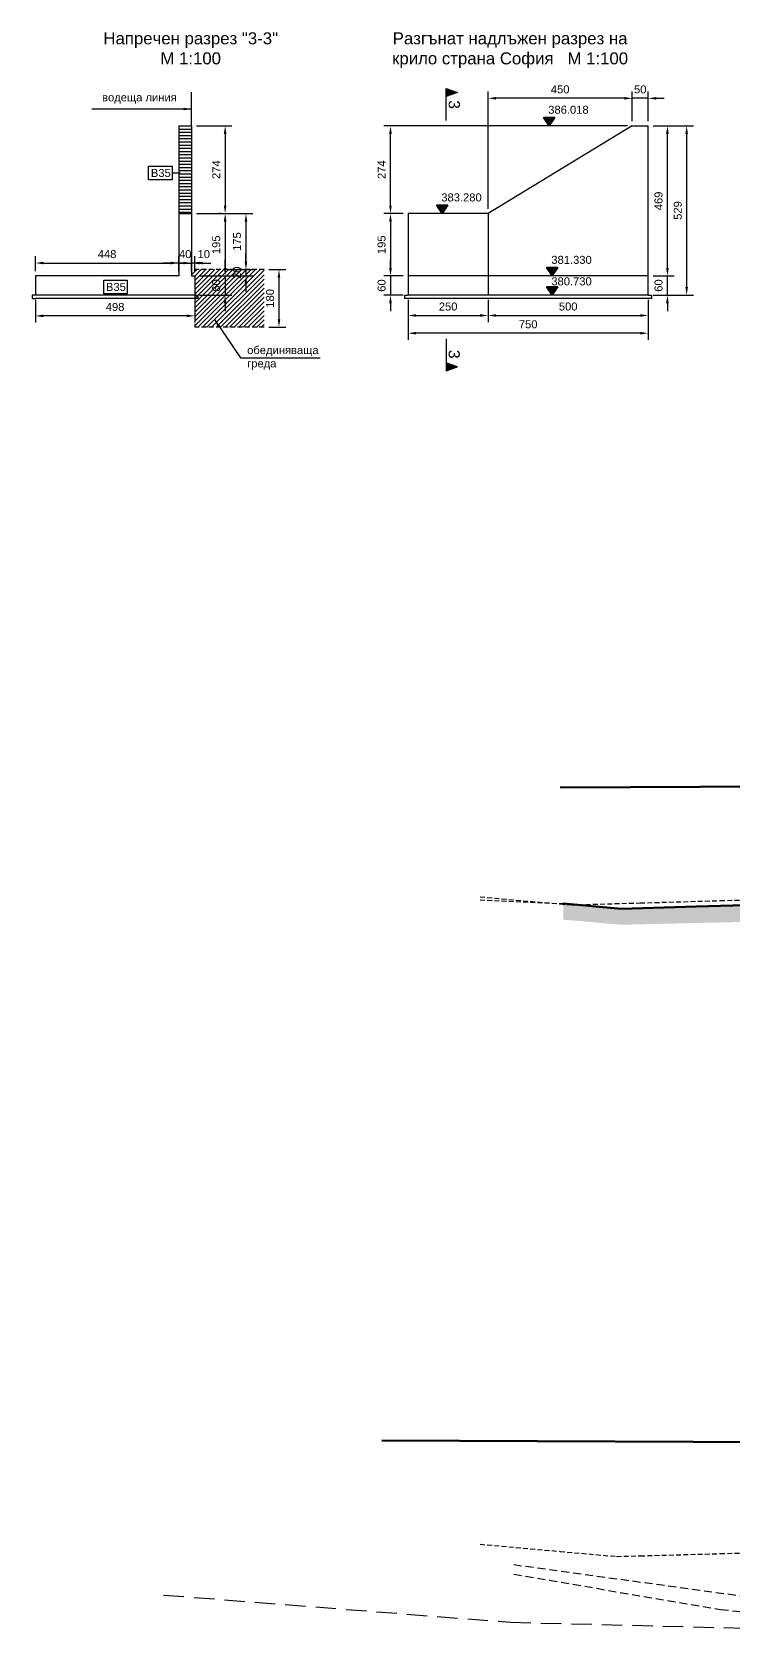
# Model space of a CAD drawing. Header units: centimetres. Extents: x 8495135 to 959133560, y 4530079 to 463453963.
# Drawn here: x 958984798 to 958986990, y 463414334 to 463419356 of the extents above; entities that cross this region are included whole.
import ezdxf
from ezdxf.enums import TextEntityAlignment as Align

# ---------------------------------------------------------------- set-up
doc = ezdxf.new("R2010")
doc.units = ezdxf.units.CM
doc.header["$LTSCALE"] = 0.1
for name, pattern in [('CONTINU', [0]), ('DASHED', [0.75, 0.5, -0.25]), ('HIDDEN', [9.525, 6.35, -3.175])]:
    doc.linetypes.add(name, pattern=pattern)
doc.layers.add('31_VERT_ALIGNM', color=1, linetype='Continuous', lineweight=50)
for name, color, linetype in [('br_dimension', 1, 'Continuous'), ('br_hatch', 9, 'Continuous'), ('br_hatch_dark', 8, 'Continuous'), ('br_hatch_tumen', 8, 'Continuous'), ('br_view_yellow', 2, 'Continuous')]:
    doc.layers.add(name, color=color, linetype=linetype)
doc.styles.add('1-10 cm', font='arial.ttf', dxfattribs={"height": 2.5})
doc.styles.add('1-50 cm', font='arial.ttf', dxfattribs={"height": 12.5})
doc.styles.add('MM 1 to 100', font='arial.ttf', dxfattribs={"height": 25})
doc.styles.add('MM_ARIAL', font='arial.ttf')
doc.dimstyles.new('MM DIM 1 to 100', dxfattribs={"dimscale": 10, "dimtxt": 2.5, "dimasz": 2.5, "dimexe": 2.1, "dimexo": 1.5, "dimgap": 1.5, "dimtad": 1, "dimdec": 0, "dimdsep": 46, "dimtxsty": 'MM_ARIAL', "dimcen": 3, "dimclrd": 1, "dimclre": 1, "dimclrt": 7, "dimaunit": 2, "dimadec": 1, "dimazin": 0, "dimtp": 100, "dimtm": 3, "dimtfac": 1, "dimtdec": 0, "dimtix": 1, "dimtmove": 0, "dimatfit": 3, "dimfxl": 0, "dimtolj": 1, "dimtzin": 0, "dimarcsym": 0})

# ---------------------------------------------------------------- blocks, each defined once
blk = doc.blocks.new('*D482')
at = {"layer": 'br_hatch_tumen', "color": 1, "lineweight": -2, "transparency": 16777216}
for p, q in [((958986737.3, 463419063), (958986863.3, 463419063)), ((958986842.3, 463419038), (958986842.3, 463418559.2)), ((958986737.3, 463418534.2), (958986863.3, 463418534.2))]:
    blk.add_line(p, q, dxfattribs=at)
at = {"layer": 'br_hatch_tumen', "color": 1, "transparency": 16777216}
for points in [[(958986838.2, 463419038), (958986846.5, 463419038), (958986842.3, 463419063)], [(958986838.2, 463418559.2), (958986846.5, 463418559.2), (958986842.3, 463418534.2)]]:
    blk.add_solid(points, dxfattribs=at)
at = {"layer": 'br_hatch_tumen', "color": 7, "transparency": 16777216, "insert": (958986814.6, 463418798.6), "char_height": 25, "attachment_point": 5, "rotation": 90, "style": 'MM_ARIAL'}
blk.add_mtext('\\A1;529', dxfattribs=at)
blk = doc.blocks.new('*D467')
at = {"layer": 'br_hatch_tumen', "color": 1, "lineweight": -2, "transparency": 16777216}
for p, q in [((958986782.3, 463418619.2), (958986782.3, 463418644.2)), ((958986737.3, 463418594.2), (958986803.3, 463418594.2)), ((958986782.3, 463418534.2), (958986782.3, 463418594.2)), ((958986737.3, 463418534.2), (958986803.3, 463418534.2)), ((958986782.3, 463418509.2), (958986782.3, 463418484.2))]:
    blk.add_line(p, q, dxfattribs=at)
at = {"layer": 'br_hatch_tumen', "color": 1, "transparency": 16777216}
for points in [[(958986778.1, 463418619.2), (958986786.4, 463418619.2), (958986782.3, 463418594.2)], [(958986778.1, 463418509.2), (958986786.4, 463418509.2), (958986782.3, 463418534.2)]]:
    blk.add_solid(points, dxfattribs=at)
at = {"layer": 'br_hatch_tumen', "color": 7, "transparency": 16777216, "insert": (958986754.5, 463418564.2), "char_height": 25, "attachment_point": 5, "rotation": 90, "style": 'MM_ARIAL'}
blk.add_mtext('\\A1;60', dxfattribs=at)
blk = doc.blocks.new('*D468')
at = {"layer": 'br_hatch_tumen', "color": 1, "lineweight": -2, "transparency": 16777216}
for p, q in [((958986737.3, 463419063), (958986803.3, 463419063)), ((958986782.3, 463418619.2), (958986782.3, 463419038)), ((958986737.3, 463418594.2), (958986803.3, 463418594.2))]:
    blk.add_line(p, q, dxfattribs=at)
at = {"layer": 'br_hatch_tumen', "color": 1, "transparency": 16777216}
for points in [[(958986778.1, 463419038), (958986786.4, 463419038), (958986782.3, 463419063)], [(958986778.1, 463418619.2), (958986786.4, 463418619.2), (958986782.3, 463418594.2)]]:
    blk.add_solid(points, dxfattribs=at)
at = {"layer": 'br_hatch_tumen', "color": 7, "transparency": 16777216, "insert": (958986754.5, 463418828.6), "char_height": 25, "attachment_point": 5, "rotation": 90, "style": 'MM_ARIAL'}
blk.add_mtext('\\A1;469', dxfattribs=at)
blk = doc.blocks.new('*D483')
at = {"layer": 'br_hatch_tumen', "color": 1, "lineweight": -2, "transparency": 16777216}
for p, q in [((958986672.3, 463419078), (958986672.3, 463419170)), ((958986722.3, 463419078), (958986722.3, 463419170)), ((958986647.3, 463419149), (958986622.3, 463419149)), ((958986722.3, 463419149), (958986672.3, 463419149)), ((958986747.3, 463419149), (958986772.3, 463419149))]:
    blk.add_line(p, q, dxfattribs=at)
at = {"layer": 'br_hatch_tumen', "color": 1, "transparency": 16777216}
for points in [[(958986647.3, 463419153.1), (958986647.3, 463419144.8), (958986672.3, 463419149)], [(958986747.3, 463419153.1), (958986747.3, 463419144.8), (958986722.3, 463419149)]]:
    blk.add_solid(points, dxfattribs=at)
at = {"layer": 'br_hatch_tumen', "color": 7, "transparency": 16777216, "insert": (958986697.3, 463419176.7), "char_height": 25, "attachment_point": 5, "style": 'MM_ARIAL'}
blk.add_mtext('\\A1;50', dxfattribs=at)
blk = doc.blocks.new('*D469')
at = {"layer": 'br_hatch_tumen', "color": 1, "lineweight": -2, "transparency": 16777216}
for p, q in [((958986657.3, 463419063), (958985896.3, 463419063)), ((958985917.3, 463418814.2), (958985917.3, 463419038)), ((958985957.3, 463418789.2), (958985896.3, 463418789.2))]:
    blk.add_line(p, q, dxfattribs=at)
at = {"layer": 'br_hatch_tumen', "color": 1, "transparency": 16777216}
for points in [[(958985913.1, 463419038), (958985921.4, 463419038), (958985917.3, 463419063)], [(958985913.1, 463418814.2), (958985921.4, 463418814.2), (958985917.3, 463418789.2)]]:
    blk.add_solid(points, dxfattribs=at)
at = {"layer": 'br_hatch_tumen', "color": 7, "transparency": 16777216, "insert": (958985889.7, 463418926.1), "char_height": 25, "attachment_point": 5, "rotation": 90, "style": 'MM_ARIAL'}
blk.add_mtext('\\A1;274', dxfattribs=at)
blk = doc.blocks.new('*D470')
at = {"layer": 'br_hatch_tumen', "color": 1, "lineweight": -2, "transparency": 16777216}
for p, q in [((958985957.3, 463418789.2), (958985896.3, 463418789.2)), ((958985917.3, 463418764.2), (958985917.3, 463418619.2)), ((958985957.3, 463418594.2), (958985896.3, 463418594.2))]:
    blk.add_line(p, q, dxfattribs=at)
at = {"layer": 'br_hatch_tumen', "color": 1, "transparency": 16777216}
for points in [[(958985913.1, 463418764.2), (958985921.4, 463418764.2), (958985917.3, 463418789.2)], [(958985913.1, 463418619.2), (958985921.4, 463418619.2), (958985917.3, 463418594.2)]]:
    blk.add_solid(points, dxfattribs=at)
at = {"layer": 'br_hatch_tumen', "color": 7, "transparency": 16777216, "insert": (958985889.5, 463418691.7), "char_height": 25, "attachment_point": 5, "rotation": 90, "style": 'MM_ARIAL'}
blk.add_mtext('\\A1;195', dxfattribs=at)
blk = doc.blocks.new('*D471')
at = {"layer": 'br_hatch_tumen', "color": 1, "lineweight": -2, "transparency": 16777216}
for p, q in [((958985917.3, 463418619.2), (958985917.3, 463418644.2)), ((958985957.3, 463418594.2), (958985896.3, 463418594.2)), ((958985917.3, 463418594.2), (958985917.3, 463418534.2)), ((958985957.3, 463418534.2), (958985896.3, 463418534.2)), ((958985917.3, 463418509.2), (958985917.3, 463418484.2))]:
    blk.add_line(p, q, dxfattribs=at)
at = {"layer": 'br_hatch_tumen', "color": 1, "transparency": 16777216}
for points in [[(958985913.1, 463418619.2), (958985921.4, 463418619.2), (958985917.3, 463418594.2)], [(958985913.1, 463418509.2), (958985921.4, 463418509.2), (958985917.3, 463418534.2)]]:
    blk.add_solid(points, dxfattribs=at)
at = {"layer": 'br_hatch_tumen', "color": 7, "transparency": 16777216, "insert": (958985889.5, 463418564.2), "char_height": 25, "attachment_point": 5, "rotation": 90, "style": 'MM_ARIAL'}
blk.add_mtext('\\A1;60', dxfattribs=at)
blk = doc.blocks.new('*D472')
at = {"layer": 'br_hatch_tumen', "color": 1, "lineweight": -2, "transparency": 16777216}
for p, q in [((958985972.3, 463418519.2), (958985972.3, 463418449.8)), ((958986222.3, 463418519.2), (958986222.3, 463418449.8)), ((958985997.3, 463418470.8), (958986197.3, 463418470.8))]:
    blk.add_line(p, q, dxfattribs=at)
at = {"layer": 'br_hatch_tumen', "color": 1, "transparency": 16777216}
for points in [[(958985997.3, 463418475), (958985997.3, 463418466.7), (958985972.3, 463418470.8)], [(958986197.3, 463418475), (958986197.3, 463418466.7), (958986222.3, 463418470.8)]]:
    blk.add_solid(points, dxfattribs=at)
at = {"layer": 'br_hatch_tumen', "color": 7, "transparency": 16777216, "insert": (958986097.3, 463418498.6), "char_height": 25, "attachment_point": 5, "style": 'MM_ARIAL'}
blk.add_mtext('\\A1;250', dxfattribs=at)
blk = doc.blocks.new('*D473')
at = {"layer": 'br_hatch_tumen', "color": 1, "lineweight": -2, "transparency": 16777216}
for p, q in [((958986222.3, 463418519.2), (958986222.3, 463418449.8)), ((958986722.3, 463418519.2), (958986722.3, 463418449.8)), ((958986247.3, 463418470.8), (958986697.3, 463418470.8))]:
    blk.add_line(p, q, dxfattribs=at)
at = {"layer": 'br_hatch_tumen', "color": 1, "transparency": 16777216}
for points in [[(958986247.3, 463418475), (958986247.3, 463418466.7), (958986222.3, 463418470.8)], [(958986697.3, 463418475), (958986697.3, 463418466.7), (958986722.3, 463418470.8)]]:
    blk.add_solid(points, dxfattribs=at)
at = {"layer": 'br_hatch_tumen', "color": 7, "transparency": 16777216, "insert": (958986472.3, 463418498.6), "char_height": 25, "attachment_point": 5, "style": 'MM_ARIAL'}
blk.add_mtext('\\A1;500', dxfattribs=at)
blk = doc.blocks.new('*D474')
at = {"layer": 'br_hatch_tumen', "color": 1, "lineweight": -2, "transparency": 16777216}
for p, q in [((958985972.3, 463418519.2), (958985972.3, 463418394.4)), ((958986722.3, 463418519.2), (958986722.3, 463418394.4)), ((958986697.3, 463418415.4), (958985997.3, 463418415.4))]:
    blk.add_line(p, q, dxfattribs=at)
at = {"layer": 'br_hatch_tumen', "color": 1, "transparency": 16777216}
for points in [[(958985997.3, 463418419.5), (958985997.3, 463418411.2), (958985972.3, 463418415.4)], [(958986697.3, 463418419.5), (958986697.3, 463418411.2), (958986722.3, 463418415.4)]]:
    blk.add_solid(points, dxfattribs=at)
at = {"layer": 'br_hatch_tumen', "color": 7, "transparency": 16777216, "insert": (958986347.3, 463418443.1), "char_height": 25, "attachment_point": 5, "style": 'MM_ARIAL'}
blk.add_mtext('\\A1;750', dxfattribs=at)
blk = doc.blocks.new('*U226')
at = {"ltscale": 0.5}
blk.add_hatch(color=256, dxfattribs=at).paths.add_polyline_path([(-26.2, 39), (0, 0), (26.2, 39)])
for p, q in [((-60, 0), (0, 0)), ((-26.2, 39), (26.2, 39)), ((-26.2, 39), (0, 0)), ((0, 0), (26.2, 39)), ((0, 0), (60, 0))]:
    blk.add_line(p, q, dxfattribs=at)
at = {"color": 7, "ltscale": 0.5, "style": '1-10 cm'}
blk.add_attdef('1', text='', height=37.5, dxfattribs=at).set_placement((-90.4, 56.7), align=Align.CENTER)
blk = doc.blocks.new('*U394')
at = {"ltscale": 0.5}
blk.add_hatch(color=256, dxfattribs=at).paths.add_polyline_path([(-26.2, 39), (0, 0), (26.2, 39)])
for p, q in [((-60, 0), (0, 0)), ((-26.2, 39), (26.2, 39)), ((-26.2, 39), (0, 0)), ((0, 0), (26.2, 39)), ((0, 0), (60, 0))]:
    blk.add_line(p, q, dxfattribs=at)
at = {"color": 7, "ltscale": 0.5, "style": '1-10 cm'}
blk.add_attdef('1', text='', height=37.5, dxfattribs=at).set_placement((-90.4, 46), align=Align.CENTER)
blk = doc.blocks.new('*D475')
at = {"layer": 'br_hatch_tumen', "color": 1, "lineweight": -2, "transparency": 16777216}
for p, q in [((958986222.3, 463418804.2), (958986222.3, 463419170.1)), ((958986672.3, 463419078), (958986672.3, 463419170.1)), ((958986647.3, 463419149.1), (958986247.3, 463419149.1))]:
    blk.add_line(p, q, dxfattribs=at)
at = {"layer": 'br_hatch_tumen', "color": 1, "transparency": 16777216}
for points in [[(958986247.3, 463419153.3), (958986247.3, 463419145), (958986222.3, 463419149.1)], [(958986647.3, 463419153.3), (958986647.3, 463419145), (958986672.3, 463419149.1)]]:
    blk.add_solid(points, dxfattribs=at)
at = {"layer": 'br_hatch_tumen', "color": 7, "transparency": 16777216, "insert": (958986447.3, 463419176.9), "char_height": 25, "attachment_point": 5, "style": 'MM_ARIAL'}
blk.add_mtext('\\A1;450', dxfattribs=at)
blk = doc.blocks.new('*D476')
at = {"layer": 'br_hatch_tumen', "color": 1, "lineweight": -2, "transparency": 16777216}
for p, q in [((958985311, 463419063), (958985421.8, 463419063)), ((958985400.8, 463419038), (958985400.8, 463418814.2)), ((958985311, 463418789.2), (958985421.8, 463418789.2))]:
    blk.add_line(p, q, dxfattribs=at)
at = {"layer": 'br_hatch_tumen', "color": 1, "transparency": 16777216}
for points in [[(958985396.6, 463419038), (958985404.9, 463419038), (958985400.8, 463419063)], [(958985396.6, 463418814.2), (958985404.9, 463418814.2), (958985400.8, 463418789.2)]]:
    blk.add_solid(points, dxfattribs=at)
at = {"layer": 'br_hatch_tumen', "color": 7, "transparency": 16777216, "insert": (958985373.2, 463418926.1), "char_height": 25, "attachment_point": 5, "rotation": 90, "style": 'MM_ARIAL'}
blk.add_mtext('\\A1;274', dxfattribs=at)
blk = doc.blocks.new('*D477')
at = {"layer": 'br_hatch_tumen', "color": 1, "lineweight": -2, "transparency": 16777216}
for p, q in [((958985385.8, 463418789.2), (958985379.8, 463418789.2)), ((958985400.8, 463418764.2), (958985400.8, 463418619.2)), ((958985321, 463418594.2), (958985421.8, 463418594.2))]:
    blk.add_line(p, q, dxfattribs=at)
at = {"layer": 'br_hatch_tumen', "color": 1, "transparency": 16777216}
for points in [[(958985396.6, 463418764.2), (958985404.9, 463418764.2), (958985400.8, 463418789.2)], [(958985396.6, 463418619.2), (958985404.9, 463418619.2), (958985400.8, 463418594.2)]]:
    blk.add_solid(points, dxfattribs=at)
at = {"layer": 'br_hatch_tumen', "color": 7, "transparency": 16777216, "insert": (958985373, 463418691.7), "char_height": 25, "attachment_point": 5, "rotation": 90, "style": 'MM_ARIAL'}
blk.add_mtext('\\A1;195', dxfattribs=at)
blk = doc.blocks.new('*D478')
at = {"layer": 'br_hatch_tumen', "color": 1, "lineweight": -2, "transparency": 16777216}
for p, q in [((958985400.8, 463418619.2), (958985400.8, 463418644.2)), ((958985385.8, 463418594.2), (958985379.8, 463418594.2)), ((958985400.8, 463418594.2), (958985400.8, 463418534.2)), ((958985321, 463418534.2), (958985421.8, 463418534.2)), ((958985400.8, 463418509.2), (958985400.8, 463418484.2))]:
    blk.add_line(p, q, dxfattribs=at)
at = {"layer": 'br_hatch_tumen', "color": 1, "transparency": 16777216}
for points in [[(958985396.6, 463418619.2), (958985404.9, 463418619.2), (958985400.8, 463418594.2)], [(958985396.6, 463418509.2), (958985404.9, 463418509.2), (958985400.8, 463418534.2)]]:
    blk.add_solid(points, dxfattribs=at)
at = {"layer": 'br_hatch_tumen', "color": 7, "transparency": 16777216, "insert": (958985373, 463418564.2), "char_height": 25, "attachment_point": 5, "rotation": 90, "style": 'MM_ARIAL'}
blk.add_mtext('\\A1;60', dxfattribs=at)
blk = doc.blocks.new('*D479')
at = {"layer": 'br_hatch_tumen', "color": 1, "lineweight": -2, "transparency": 16777216}
for p, q in [((958984808, 463418609.2), (958984808, 463418655.6)), ((958985256, 463418609.2), (958985256, 463418655.6)), ((958984833, 463418634.6), (958985231, 463418634.6))]:
    blk.add_line(p, q, dxfattribs=at)
at = {"layer": 'br_hatch_tumen', "color": 1, "transparency": 16777216}
for points in [[(958984833, 463418638.7), (958984833, 463418630.4), (958984808, 463418634.6)], [(958985231, 463418638.7), (958985231, 463418630.4), (958985256, 463418634.6)]]:
    blk.add_solid(points, dxfattribs=at)
at = {"layer": 'br_hatch_tumen', "color": 7, "transparency": 16777216, "insert": (958985032, 463418662.3), "char_height": 25, "attachment_point": 5, "style": 'MM_ARIAL'}
blk.add_mtext('\\A1;448', dxfattribs=at)
blk = doc.blocks.new('*D480')
at = {"layer": 'br_hatch_tumen', "color": 1, "lineweight": -2, "transparency": 16777216}
for p, q in [((958985256, 463418609.2), (958985256, 463418655.6)), ((958985296, 463418609.2), (958985296, 463418655.6)), ((958985231, 463418634.6), (958985206, 463418634.6)), ((958985256, 463418634.6), (958985296, 463418634.6)), ((958985321, 463418634.6), (958985346, 463418634.6))]:
    blk.add_line(p, q, dxfattribs=at)
at = {"layer": 'br_hatch_tumen', "color": 1, "transparency": 16777216}
for points in [[(958985231, 463418638.7), (958985231, 463418630.4), (958985256, 463418634.6)], [(958985321, 463418638.7), (958985321, 463418630.4), (958985296, 463418634.6)]]:
    blk.add_solid(points, dxfattribs=at)
at = {"layer": 'br_hatch_tumen', "color": 7, "transparency": 16777216, "insert": (958985276, 463418662.3), "char_height": 25, "attachment_point": 5, "style": 'MM_ARIAL'}
blk.add_mtext('\\A1;40', dxfattribs=at)
blk = doc.blocks.new('*D481')
at = {"layer": 'br_hatch_tumen', "color": 1, "lineweight": -2, "transparency": 16777216}
for p, q in [((958984808, 463418519.2), (958984808, 463418448.5)), ((958985306, 463418519.2), (958985306, 463418448.5)), ((958985281, 463418469.5), (958984833, 463418469.5))]:
    blk.add_line(p, q, dxfattribs=at)
at = {"layer": 'br_hatch_tumen', "color": 1, "transparency": 16777216}
for points in [[(958984833, 463418473.7), (958984833, 463418465.4), (958984808, 463418469.5)], [(958985281, 463418473.7), (958985281, 463418465.4), (958985306, 463418469.5)]]:
    blk.add_solid(points, dxfattribs=at)
at = {"layer": 'br_hatch_tumen', "color": 7, "transparency": 16777216, "insert": (958985057, 463418497.3), "char_height": 25, "attachment_point": 5, "style": 'MM_ARIAL'}
blk.add_mtext('\\A1;498', dxfattribs=at)
blk = doc.blocks.new('*D484')
at = {"layer": 'br_hatch_tumen', "color": 1, "lineweight": -2, "transparency": 16777216}
for p, q in [((958985296, 463418609.2), (958985296, 463418655.6)), ((958985306, 463418609.2), (958985306, 463418655.6)), ((958985271, 463418634.6), (958985246, 463418634.6)), ((958985306, 463418634.6), (958985296, 463418634.6)), ((958985331, 463418634.6), (958985356, 463418634.6))]:
    blk.add_line(p, q, dxfattribs=at)
at = {"layer": 'br_hatch_tumen', "color": 1, "transparency": 16777216}
for points in [[(958985271, 463418638.7), (958985271, 463418630.4), (958985296, 463418634.6)], [(958985331, 463418638.7), (958985331, 463418630.4), (958985306, 463418634.6)]]:
    blk.add_solid(points, dxfattribs=at)
at = {"layer": 'br_hatch_tumen', "color": 7, "transparency": 16777216, "insert": (958985334, 463418662.3), "char_height": 25, "attachment_point": 5, "style": 'MM_ARIAL'}
blk.add_mtext('\\A1;10', dxfattribs=at)
blk = doc.blocks.new('*U149')
at = {"linetype": 'CONTINU', "ltscale": 0.5}
blk.add_hatch(color=256, dxfattribs=at).paths.add_polyline_path([(-131.2, -52.5), (-150, 0), (-112.5, 0)])
at = {"ltscale": 0.5}
blk.add_line((0, 0), (-150, 0), dxfattribs=at)
at = {"lineweight": -3, "ltscale": 0.5}
for p, q in [((-150, 0), (-131.2, -52.5)), ((-131.2, -52.5), (-112.5, 0))]:
    blk.add_line(p, q, dxfattribs=at)
at = {"color": 7, "ltscale": 0.5, "style": '1-50 cm'}
blk.add_attdef('1', text='', height=52.5, dxfattribs=at).set_placement((-68.6, -37.6), align=Align.MIDDLE_CENTER)
blk = doc.blocks.new('*U148')
at = {"linetype": 'CONTINU', "ltscale": 0.5}
blk.add_hatch(color=256, dxfattribs=at).paths.add_polyline_path([(-131.2, -52.5), (-150, 0), (-112.5, 0)])
at = {"ltscale": 0.5}
blk.add_line((0, 0), (-150, 0), dxfattribs=at)
at = {"lineweight": -3, "ltscale": 0.5}
for p, q in [((-150, 0), (-131.2, -52.5)), ((-131.2, -52.5), (-112.5, 0))]:
    blk.add_line(p, q, dxfattribs=at)
at = {"color": 7, "ltscale": 0.5, "style": '1-50 cm'}
blk.add_attdef('1', text='', height=52.5, dxfattribs=at).set_placement((-66.9, -37.2), align=Align.MIDDLE_CENTER)
blk = doc.blocks.new('*D550')
at = {"layer": 'br_hatch_tumen', "color": 1, "lineweight": -2, "transparency": 16777216}
for p, q in [((958985537.2, 463418614.2), (958985589.9, 463418614.2)), ((958985568.9, 463418589.2), (958985568.9, 463418459.2)), ((958985537.2, 463418434.2), (958985589.9, 463418434.2))]:
    blk.add_line(p, q, dxfattribs=at)
at = {"layer": 'br_hatch_tumen', "color": 1, "transparency": 16777216}
for points in [[(958985564.7, 463418589.2), (958985573, 463418589.2), (958985568.9, 463418614.2)], [(958985564.7, 463418459.2), (958985573, 463418459.2), (958985568.9, 463418434.2)]]:
    blk.add_solid(points, dxfattribs=at)
at = {"layer": 'br_hatch_tumen', "color": 7, "transparency": 16777216, "insert": (958985541.1, 463418524.2), "char_height": 25, "attachment_point": 5, "rotation": 90, "style": 'MM_ARIAL'}
blk.add_mtext('\\A1;180', dxfattribs=at)
blk = doc.blocks.new('*D551')
at = {"layer": 'br_hatch_tumen', "color": 1, "lineweight": -2, "transparency": 16777216}
for p, q in [((958985465.8, 463418639.2), (958985465.8, 463418664.2)), ((958985407.8, 463418614.2), (958985486.8, 463418614.2)), ((958985465.8, 463418614.2), (958985465.8, 463418594.2)), ((958985415.8, 463418594.2), (958985486.8, 463418594.2)), ((958985465.8, 463418569.2), (958985465.8, 463418544.2))]:
    blk.add_line(p, q, dxfattribs=at)
at = {"layer": 'br_hatch_tumen', "color": 1, "transparency": 16777216}
for points in [[(958985461.6, 463418639.2), (958985469.9, 463418639.2), (958985465.8, 463418614.2)], [(958985461.6, 463418569.2), (958985469.9, 463418569.2), (958985465.8, 463418594.2)]]:
    blk.add_solid(points, dxfattribs=at)
at = {"layer": 'br_hatch_tumen', "color": 7, "transparency": 16777216, "insert": (958985438, 463418604.2), "char_height": 25, "attachment_point": 5, "rotation": 90, "style": 'MM_ARIAL'}
blk.add_mtext('\\A1;20', dxfattribs=at)
blk = doc.blocks.new('*D816')
at = {"layer": 'br_hatch_tumen', "color": 1, "lineweight": -2, "transparency": 16777216}
for p, q in [((958985311, 463418789.2), (958985486.8, 463418789.2)), ((958985465.8, 463418764.2), (958985465.8, 463418639.2)), ((958985422.8, 463418614.2), (958985486.8, 463418614.2))]:
    blk.add_line(p, q, dxfattribs=at)
at = {"layer": 'br_hatch_tumen', "color": 1, "transparency": 16777216}
for points in [[(958985461.6, 463418764.2), (958985469.9, 463418764.2), (958985465.8, 463418789.2)], [(958985461.6, 463418639.2), (958985469.9, 463418639.2), (958985465.8, 463418614.2)]]:
    blk.add_solid(points, dxfattribs=at)
at = {"layer": 'br_hatch_tumen', "color": 7, "transparency": 16777216, "insert": (958985438, 463418701.7), "char_height": 25, "attachment_point": 5, "rotation": 90, "style": 'MM_ARIAL'}
blk.add_mtext('\\A1;175', dxfattribs=at)

msp = doc.modelspace()

# ---------------------------------------------------------------- hatches: boundary and pattern name
at = {"layer": 'br_hatch'}
h = msp.add_hatch(dxfattribs=at)
h.set_pattern_fill('EARTH', color=256, scale=5, angle=45)
h.set_pattern_definition([(45, (950484482.08, 458887364.23), (4e-15, 44.90128061), [31.75, -31.75]), (45, (950484473.66, 458887372.65), (4e-15, 44.90128061), [31.75, -31.75]), (45, (950484465.24, 458887381.07), (4e-15, 44.90128061), [31.75, -31.75]), (135, (950484465.24, 458887386.682), (-44.90128061, 4e-15), [31.75, -31.75]), (135, (950484473.66, 458887395.1), (-44.90128061, 4e-15), [31.75, -31.75]), (135, (950484482.08, 458887403.52), (-44.90128061, 4e-15), [31.75, -31.75])])
h.paths.add_polyline_path([(958987337.07, 463416600.47), (958987226.07, 463416631.38), (958986638.47, 463416617.75), (958986496.55, 463416630.16), (958986482.27, 463416629.75), (958986456.67, 463416632), (958986456.67, 463416583.65), (958986638.47, 463416567.75), (958987337.07, 463416583.95)])
h.paths.add_polyline_path([(958987337.07, 463416633.95), (958987226.07, 463416631.38), (958987337.07, 463416600.47)])
h.paths.add_polyline_path([(958987337.07, 463416600.47), (958987337.07, 463416583.95), (958987391.82, 463416585.22)])
h.paths.add_polyline_path([(958987587.07, 463416639.75), (958987337.07, 463416633.95), (958987337.07, 463416600.47), (958987391.82, 463416585.22), (958987587.07, 463416589.75)])
h.paths.add_polyline_path([(958987587.07, 463416639.75), (958987587.07, 463416589.75), (958987637.64, 463416536.49), (958987672.87, 463416529.75), (958987689.67, 463416531.69)])
h.paths.add_polyline_path([(958987689.67, 463416531.69), (958987672.87, 463416529.75), (958987637.64, 463416536.49), (958987649.59, 463416523.91), (958987697.07, 463416523.91)])
h.paths.add_polyline_path([(958987697.07, 463416523.91), (958987649.59, 463416523.91), (958987697.07, 463416473.91)])
h.paths.add_polyline_path([(958988744.59, 463416523.91), (958987697.07, 463416523.91), (958987697.07, 463416473.91), (958988697.07, 463416473.91)])
h.paths.add_polyline_path([(958988744.59, 463416523.91), (958988697.07, 463416523.91), (958988697.07, 463416473.91)], flags=17)
h.paths.add_polyline_path([(958988807.07, 463416589.65), (958988807.07, 463416639.62), (958988807.04, 463416639.62), (958988697.07, 463416523.91), (958988744.59, 463416523.91)])
h.paths.add_polyline_path([(958989057.07, 463416627.52), (958988807.07, 463416639.62), (958988807.07, 463416589.62), (958989057.07, 463416577.52)])
h.paths.add_polyline_path([(958989057.07, 463416627.52), (958989057.07, 463416577.52), (958989744.23, 463416544.25), (958989842.47, 463416514.25), (958989891.87, 463416485.85), (958989891.87, 463416535.85), (958989842.47, 463416564.25), (958989744.23, 463416594.25)])
at = {"layer": 'br_hatch_tumen', "linetype": 'DASHED', "ltscale": 200}
h = msp.add_hatch(dxfattribs=at)
h.set_pattern_fill('_USER', color=256, scale=10, angle=45, style=2, pattern_type=0)
h.set_pattern_definition([(45, (950477844.594, 458887364.231), (-7.071067812, 7.071067812), [])])
h.paths.add_polyline_path([(958985306, 463418594.18), (958985296, 463418594.18), (958985296, 463418614.18), (958985522.24, 463418614.18), (958985522.24, 463418434.18), (958985306, 463418434.18), (958985306, 463418534.18)])
h.paths.add_polyline_path([(958985381.6, 463418538.69), (958985381.6, 463418590.04), (958985433.12, 463418590.04), (958985433.12, 463418538.69)], flags=24)
h.paths.add_polyline_path([(958985520.7, 463418472.92), (958985416.58, 463418472.92), (958985416.58, 463418511.11), (958985520.7, 463418511.11)], flags=24)

# ---------------------------------------------------------------- linework, layer by layer
at = {"layer": '31_VERT_ALIGNM'}
for p, q in [((958986447.05, 463416996.27), (958987637.07, 463417002.78)), ((958985890.06, 463414956.42), (958987637.05, 463414950.21))]:
    msp.add_line(p, q, dxfattribs=at)
msp.add_lwpolyline([(958987214.67, 463416634.55), (958986872.27, 463416624.45), (958986638.47, 463416617.75), (958986456.67, 463416633.65)], dxfattribs=at)
at = {"layer": 'br_dimension', "ltscale": 0.5}
msp.add_line((958985235.22, 463418915.81), (958985260.47, 463418915.92), dxfattribs=at)
at = {"layer": 'br_dimension', "color": 1, "ltscale": 3}
for p, q in [((958984808, 463418534.18), (958984798, 463418534.18)), ((958984798, 463418534.18), (958984798, 463418524.18)), ((958984798, 463418524.18), (958984808, 463418524.18)), ((958985316, 463418524.18), (958984808, 463418524.18)), ((958985306, 463418534.18), (958985316, 463418534.18)), ((958985316, 463418524.18), (958985306, 463418524.18)), ((958985316, 463418534.18), (958985316, 463418524.18))]:
    msp.add_line(p, q, dxfattribs=at)
at = {"layer": 'br_dimension', "ltscale": 0.5}
for points in [[(958985161.71, 463418937.39), (958985235.22, 463418937.39), (958985235.22, 463418894.23), (958985161.71, 463418894.23)], [(958985021.38, 463418581.4), (958985094.89, 463418581.4), (958985094.89, 463418538.24), (958985021.38, 463418538.24)]]:
    msp.add_lwpolyline(points, close=True, dxfattribs=at)
msp.add_lwpolyline([(958986722.26, 463418534.18), (958986732.26, 463418534.18), (958986732.26, 463418524.18), (958985972.26, 463418524.18), (958985962.26, 463418524.18), (958985962.26, 463418534.18), (958985972.26, 463418534.18)], dxfattribs=at)
at = {"layer": 'br_hatch', "linetype": 'HIDDEN', "ltscale": 100}
msp.add_lwpolyline([(958985208.77, 463414474.26), (958986292.07, 463414389.25), (958988466.07, 463414334.25), (958990178.36, 463414334.25)], dxfattribs=at)
at = {"layer": 'br_hatch_dark', "linetype": 'DASHED', "ltscale": 300}
for points in [[(958986197.07, 463416654.75), (958986447.07, 463416632.85), (958986482.27, 463416629.75), (958986697.07, 463416635.95), (958986947.07, 463416643.15), (958987197.07, 463416650.35)], [(958986197.07, 463416645.55), (958986447.07, 463416634.05), (958986456.67, 463416633.65), (958986638.47, 463416617.75), (958986697.07, 463416619.45), (958986872.27, 463416624.45), (958986947.07, 463416626.65), (958987197.07, 463416634.05)], [(958986197.07, 463414632.83), (958986447.07, 463414610.53), (958986623.67, 463414594.73), (958986697.07, 463414596.73), (958986947.07, 463414603.53), (958987197.07, 463414610.33)]]:
    msp.add_lwpolyline(points, dxfattribs=at)
at = {"layer": 'br_hatch_dark', "linetype": 'DASHED', "ltscale": 500}
for points in [[(958986302.07, 463414569.25), (958987125.73, 463414456.2), (958988446.07, 463414414.25)], [(958986302.07, 463414539.25), (958986948.43, 463414429.11), (958987276, 463414395.21), (958988446.07, 463414334.25)]]:
    msp.add_lwpolyline(points, dxfattribs=at)
at = {"layer": 'br_hatch_tumen'}
msp.add_line((958985296, 463419063), (958985296, 463419168.16), dxfattribs=at)
at = {"layer": 'br_hatch_tumen', "linetype": 'DASHED', "ltscale": 300}
for p, q in [((958985522.24, 463418614.18), (958985296, 463418614.18)), ((958985306, 463418534.18), (958985306, 463418434.18)), ((958985522.24, 463418434.18), (958985306, 463418434.18))]:
    msp.add_line(p, q, dxfattribs=at)
at = {"layer": 'br_view_yellow', "ltscale": 0.005}
for p, q in [((958985256, 463419063), (958985256, 463418853.18)), ((958985256, 463419063), (958985296, 463419063)), ((958985296, 463419063), (958985296, 463418853.18)), ((958985256, 463418954.18), (958985256, 463418594.18)), ((958985296, 463418954.18), (958985296, 463418594.18)), ((958985256, 463418789.18), (958985296, 463418789.18)), ((958985256, 463418594.18), (958984808, 463418594.18)), ((958984808, 463418594.18), (958984808, 463418534.18)), ((958985296, 463418594.18), (958985306, 463418594.18)), ((958985306, 463418594.18), (958985306, 463418534.18)), ((958985306, 463418534.18), (958984808, 463418534.18))]:
    msp.add_line(p, q, dxfattribs=at)
at = {"layer": 'br_view_yellow'}
for p, q in [((958986672.26, 463419063), (958986222.26, 463418789.18)), ((958986672.26, 463419063), (958986722.26, 463419063)), ((958986722.26, 463418534.18), (958986722.26, 463419063)), ((958985972.26, 463418789.18), (958985972.26, 463418534.18)), ((958986222.26, 463418789.18), (958985972.26, 463418789.18)), ((958986222.26, 463418789.18), (958986222.26, 463418534.18)), ((958986222.26, 463418594.18), (958985972.26, 463418594.18)), ((958986722.26, 463418594.18), (958986222.26, 463418594.18)), ((958986222.26, 463418534.18), (958985972.26, 463418534.18)), ((958986722.26, 463418534.18), (958986222.26, 463418534.18))]:
    msp.add_line(p, q, dxfattribs=at)
at = {"layer": 'br_view_yellow', "color": 9, "linetype": 'ByBlock', "ltscale": 3}
for p, q in [((958985256, 463419053.18), (958985296, 463419053.18)), ((958985256, 463419043.18), (958985296, 463419043.18)), ((958985256, 463419033.18), (958985296, 463419033.18)), ((958985256, 463419023.18), (958985296, 463419023.18)), ((958985256, 463419013.18), (958985296, 463419013.18)), ((958985256, 463419003.18), (958985296, 463419003.18)), ((958985256, 463418993.18), (958985296, 463418993.18)), ((958985256, 463418983.18), (958985296, 463418983.18)), ((958985256, 463418973.18), (958985296, 463418973.18)), ((958985256, 463418963.18), (958985296, 463418963.18)), ((958985256, 463418953.18), (958985296, 463418953.18)), ((958985256, 463418943.18), (958985296, 463418943.18)), ((958985256, 463418933.18), (958985296, 463418933.18)), ((958985256, 463418923.18), (958985296, 463418923.18)), ((958985256, 463418913.18), (958985296, 463418913.18)), ((958985256, 463418903.18), (958985296, 463418903.18)), ((958985256, 463418893.18), (958985296, 463418893.18)), ((958985256, 463418883.18), (958985296, 463418883.18)), ((958985256, 463418873.18), (958985296, 463418873.18)), ((958985256, 463418863.18), (958985296, 463418863.18)), ((958985256, 463418853.18), (958985296, 463418853.18)), ((958985256, 463418843.18), (958985296, 463418843.18)), ((958985256, 463418833.18), (958985296, 463418833.18)), ((958985256, 463418823.18), (958985296, 463418823.18)), ((958985256, 463418813.18), (958985296, 463418813.18)), ((958985256, 463418803.18), (958985296, 463418803.18)), ((958985256, 463418793.18), (958985296, 463418793.18))]:
    msp.add_line(p, q, dxfattribs=at)

# ---------------------------------------------------------------- block references
at = {"layer": 'br_dimension'}
ref = msp.add_blockref('*U149', (958986091.38, 463419080.07), dxfattribs=dict(at, xscale=-0.66667, yscale=0.66667, zscale=0.66667, rotation=90))
ref.add_attrib('1', '3', dxfattribs={"layer": '0', "color": 7, "ltscale": 0.5, "height": 35, "rotation": 270, "style": '1-50 cm'}).set_placement((958986116.56, 463419129.47), align=Align.MIDDLE_CENTER)
at = {"layer": 'br_dimension', "ltscale": 0.5}
ref = msp.add_blockref('*U226', (958986412.64, 463419063), dxfattribs=dict(at, xscale=-0.666667, yscale=0.666667, zscale=0.666667, rotation=359.9999689842867))
ref.add_attrib('1', '386.018', dxfattribs={"layer": '0', "color": 7, "ltscale": 0.5, "height": 25, "rotation": 359.99997, "style": '1-10 cm'}).set_placement((958986473.07, 463419100.83), align=Align.CENTER)
ref = msp.add_blockref('*U226', (958986078.52, 463418789.18), dxfattribs=dict(at, xscale=-0.666667, yscale=0.666667, zscale=0.666667, rotation=359.9999689842867))
ref.add_attrib('1', '383.280', dxfattribs={"layer": '0', "color": 7, "ltscale": 0.5, "height": 25, "rotation": 359.99997, "style": '1-10 cm'}).set_placement((958986139.02, 463418827.01), align=Align.CENTER)
ref = msp.add_blockref('*U226', (958986422.26, 463418594.18), dxfattribs=dict(at, xscale=-0.666667, yscale=0.666667, zscale=0.666667, rotation=359.9999689842867))
ref.add_attrib('1', '381.330', dxfattribs={"layer": '0', "color": 7, "ltscale": 0.5, "height": 25, "rotation": 359.99997, "style": '1-10 cm'}).set_placement((958986482.76, 463418632.01), align=Align.CENTER)
ref = msp.add_blockref('*U394', (958986422.26, 463418534.18), dxfattribs=dict(at, xscale=-0.666667, yscale=0.666667, zscale=0.666667, rotation=359.9999689842867))
ref.add_attrib('1', '380.730', dxfattribs={"layer": '0', "color": 7, "ltscale": 0.5, "height": 25, "rotation": 359.99997, "style": '1-10 cm'}).set_placement((958986482.76, 463418564.87), align=Align.CENTER)
at = {"layer": 'br_dimension'}
ref = msp.add_blockref('*U148', (958986091.38, 463418397.84), dxfattribs=dict(at, xscale=0.66667, yscale=0.66667, zscale=0.66667, rotation=90.00000000000001))
ref.add_attrib('1', '3', dxfattribs={"layer": '0', "color": 7, "ltscale": 0.5, "height": 35, "rotation": 270, "style": '1-50 cm'}).set_placement((958986116.33, 463418349.56), align=Align.MIDDLE_CENTER)

# ---------------------------------------------------------------- texts
at = {"layer": 'br_view_yellow', "linetype": 'ByBlock', "ltscale": 3, "style": 'MM 1 to 100'}
for s, p in [('водеща линия', (958985016.35, 463419139.64)), ('B35', (958985168.83, 463418903.41)), ('B35', (958985028.5, 463418547.41))]:
    msp.add_text(s, height=25, dxfattribs=at).set_placement(p)
at = {"layer": 'br_view_yellow', "attachment_point": 1, "style": 'MM 1 to 100'}
for s, insert, char_height, width in [('\\pi10.908;Напречен разрез "3-3"   \\P\\pi188.92;М 1:100', (958985009.65, 463419355.13), 37.5, 560.7309), ('\\pi46.192;Разгънат надлъжен разрез на \\P\\pi44.056;крило страна София   М 1:100', (958985878.06, 463419355.13), 37.5, 819.4893), ('обединяваща греда', (958985469.59, 463418375.2), 25, 172.1427)]:
    msp.add_mtext(s, dxfattribs=dict(at, insert=insert, char_height=char_height, width=width))

# ---------------------------------------------------------------- dimensions: what is measured, and where the dimension line sits
at = {"layer": 'br_hatch_tumen'}
for base, p1, p2, angle, picture, middle in [((958986222.26, 463419149.13), (958986672.26, 463419063), (958986222.26, 463418789.18), 180, '*D475', (958986447.26, 463419176.89)), ((958986672.26, 463419148.97), (958986722.26, 463419063), (958986672.26, 463419063), 180, '*D483', (958986697.26, 463419176.73)), ((958985400.78, 463418789.18), (958985296, 463419063), (958985296, 463418789.18), 90, '*D476', (958985373.23, 463418926.09)), ((958985917.27, 463419063), (958985972.26, 463418789.18), (958986672.26, 463419063), 90, '*D469', (958985889.72, 463418926.09)), ((958986842.34, 463418534.18), (958986722.26, 463419063), (958986722.26, 463418534.18), 90, '*D482', (958986814.58, 463418798.59)), ((958986782.28, 463419063), (958986722.26, 463418594.18), (958986722.26, 463419063), 90, '*D468', (958986754.52, 463418828.59)), ((958985465.76, 463418614.18), (958985296, 463418789.18), (958985407.84, 463418614.18), 90, '*D816', (958985438, 463418701.68)), ((958985400.78, 463418594.18), (958985400.78, 463418789.18), (958985306, 463418594.18), 90, '*D477', (958985373.01, 463418691.68)), ((958985917.27, 463418594.18), (958985972.26, 463418789.18), (958985972.26, 463418594.18), 90, '*D470', (958985889.5, 463418691.68)), ((958985465.76, 463418594.18), (958985392.84, 463418614.18), (958985400.78, 463418594.18), 90, '*D551', (958985438, 463418604.18)), ((958985400.78, 463418534.18), (958985400.78, 463418594.18), (958985306, 463418534.18), 90, '*D478', (958985373.01, 463418564.18)), ((958985568.88, 463418434.18), (958985522.24, 463418614.18), (958985522.24, 463418434.18), 90, '*D550', (958985541.11, 463418524.18)), ((958985917.27, 463418534.18), (958985972.26, 463418594.18), (958985972.26, 463418534.18), 90, '*D471', (958985889.5, 463418564.18)), ((958986782.28, 463418594.18), (958986722.26, 463418534.18), (958986722.26, 463418594.18), 90, '*D467', (958986754.52, 463418564.18)), ((958984808, 463418469.53), (958985306, 463418534.18), (958984808, 463418534.18), 180, '*D481', (958985057, 463418497.29)), ((958986222.26, 463418470.83), (958985972.26, 463418534.18), (958986222.26, 463418534.18), 180, '*D472', (958986097.26, 463418498.59)), ((958985972.26, 463418415.36), (958986722.26, 463418534.18), (958985972.26, 463418534.18), 180, '*D474', (958986347.26, 463418443.12)), ((958986722.26, 463418470.83), (958986222.26, 463418534.18), (958986722.26, 463418534.18), 180, '*D473', (958986472.26, 463418498.59))]:
    dim = msp.add_linear_dim(base=base, p1=p1, p2=p2, angle=angle, dimstyle='MM DIM 1 to 100', dxfattribs=at)
    dim.commit()
    dim.dimension.update_dxf_attribs({"geometry": picture, "text_midpoint": middle})
for base, p1, p2, picture, middle in [((958985256, 463418634.58), (958984808, 463418594.18), (958985256, 463418594.18), '*D479', (958985032, 463418662.34)), ((958985296, 463418634.58), (958985256, 463418594.18), (958985296, 463418594.18), '*D480', (958985276, 463418662.34))]:
    dim = msp.add_linear_dim(base=base, p1=p1, p2=p2, dimstyle='MM DIM 1 to 100', dxfattribs=at)
    dim.commit()
    dim.dimension.update_dxf_attribs({"geometry": picture, "text_midpoint": middle})
dim = msp.add_linear_dim(base=(958985296, 463418634.58), p1=(958985306, 463418594.18), p2=(958985296, 463418594.18), angle=180, dimstyle='MM DIM 1 to 100', override={"dimtmove": 2}, dxfattribs=at)
dim.commit()
dim.dimension.update_dxf_attribs({"geometry": '*D484', "text_midpoint": (958985334.02, 463418662.34), "dimtype": 160})

# ---------------------------------------------------------------- leaders
msp.add_leader([(958985296, 463419115.58), (958984984.01, 463419115.58)], dimstyle='MM DIM 1 to 100', override={"dimgap": 1.5, "dimtad": 0}, dxfattribs=at)
msp.add_leader([(958985367.42, 463418457.68), (958985448.67, 463418338.52), (958985697.68, 463418338.52)], dimstyle='MM DIM 1 to 100', dxfattribs=at)

doc.saveas('drawing.dxf')
